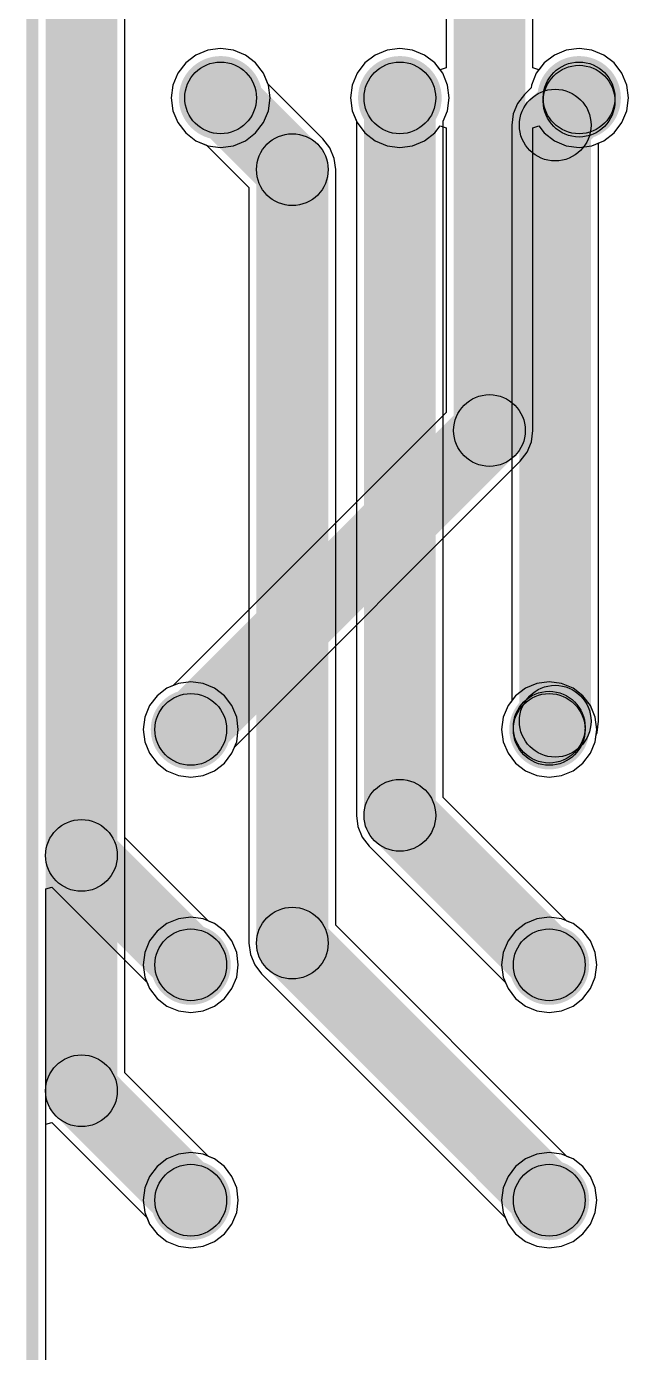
# Model space of a CAD drawing. Header units: millimetres. Extents: x -4.1 to 28.1, y -16.1 to 77.1.
# Drawn here: x -4.13 to 8.67, y 30.5 to 58.67 of the extents above; entities that cross this region are included whole.
import ezdxf

# ---------------------------------------------------------------- set-up
doc = ezdxf.new("R2010")
doc.units = ezdxf.units.MM
for name, color, linetype in [('BottomLayer', 5, 'Continuous'), ('KeepOutLayer', 6, 'Continuous'), ('PadHoleLayer', 156, 'Continuous'), ('TopLayer', 1, 'Continuous')]:
    doc.layers.add(name, color=color, linetype=linetype)

# ---------------------------------------------------------------- blocks, each defined once
blk = doc.blocks.new('T______________KF2EDGRT_3_81_2_3P__3')
at = {"layer": 'BottomLayer'}
h = blk.add_hatch(color=5, dxfattribs=at)
edge = h.paths.add_edge_path()
edge.add_arc((-3.81, 12.7), 0.889, 0, 360)
h = blk.add_hatch(color=5, dxfattribs=at)
edge = h.paths.add_edge_path()
edge.add_arc((0, 12.7), 0.889, 0, 360)
h = blk.add_hatch(color=5, dxfattribs=at)
edge = h.paths.add_edge_path()
edge.add_arc((3.81, 12.7), 0.889, 0, 360)
blk.add_hatch(color=5, dxfattribs=at).paths.add_polyline_path([(-4.699, 0.889), (-2.921, 0.889), (-2.921, -0.889), (-4.699, -0.889)])
h = blk.add_hatch(color=5, dxfattribs=at)
edge = h.paths.add_edge_path()
edge.add_arc((0, 0), 0.889, 0, 360)
h = blk.add_hatch(color=5, dxfattribs=at)
edge = h.paths.add_edge_path()
edge.add_arc((3.81, 0), 0.889, 0, 360)
at = {"layer": 'PadHoleLayer'}
h = blk.add_hatch(color=156, dxfattribs=at)
edge = h.paths.add_edge_path()
edge.add_arc((-3.81, 12.7), 0.635, 0, 360)
h = blk.add_hatch(color=156, dxfattribs=at)
edge = h.paths.add_edge_path()
edge.add_arc((0, 12.7), 0.635, 0, 360)
h = blk.add_hatch(color=156, dxfattribs=at)
edge = h.paths.add_edge_path()
edge.add_arc((3.81, 12.7), 0.635, 0, 360)
h = blk.add_hatch(color=156, dxfattribs=at)
edge = h.paths.add_edge_path()
edge.add_arc((-3.81, 0), 0.635, 0, 360)
h = blk.add_hatch(color=156, dxfattribs=at)
edge = h.paths.add_edge_path()
edge.add_arc((0, 0), 0.635, 0, 360)
h = blk.add_hatch(color=156, dxfattribs=at)
edge = h.paths.add_edge_path()
edge.add_arc((3.81, 0), 0.635, 0, 360)
at = {"layer": 'TopLayer'}
h = blk.add_hatch(color=1, dxfattribs=at)
edge = h.paths.add_edge_path()
edge.add_arc((-3.81, 12.7), 0.889, 0, 360)
h = blk.add_hatch(color=1, dxfattribs=at)
edge = h.paths.add_edge_path()
edge.add_arc((0, 12.7), 0.889, 0, 360)
h = blk.add_hatch(color=1, dxfattribs=at)
edge = h.paths.add_edge_path()
edge.add_arc((3.81, 12.7), 0.889, 0, 360)
blk.add_hatch(color=1, dxfattribs=at).paths.add_polyline_path([(-4.699, 0.889), (-2.921, 0.889), (-2.921, -0.889), (-4.699, -0.889)])
h = blk.add_hatch(color=1, dxfattribs=at)
edge = h.paths.add_edge_path()
edge.add_arc((0, 0), 0.889, 0, 360)
h = blk.add_hatch(color=1, dxfattribs=at)
edge = h.paths.add_edge_path()
edge.add_arc((3.81, 0), 0.889, 0, 360)
blk = doc.blocks.new('RELAY_HF41F_012_ZST_10')
at = {"layer": 'BottomLayer'}
h = blk.add_hatch(color=5, dxfattribs=at)
edge = h.paths.add_edge_path()
edge.add_arc((-20.2, 0), 0.85, 0, 360)
h = blk.add_hatch(color=5, dxfattribs=at)
edge = h.paths.add_edge_path()
edge.add_arc((-16.4, 0), 0.85, 0, 360)
h = blk.add_hatch(color=5, dxfattribs=at)
edge = h.paths.add_edge_path()
edge.add_arc((-5, 0), 0.85, 0, 360)
h = blk.add_hatch(color=5, dxfattribs=at)
edge = h.paths.add_edge_path()
edge.add_arc((0, 0), 0.85, 0, 360)
h = blk.add_hatch(color=5, dxfattribs=at)
edge = h.paths.add_edge_path()
edge.add_arc((5, 0), 0.85, 0, 360)
at = {"layer": 'PadHoleLayer'}
h = blk.add_hatch(color=156, dxfattribs=at)
edge = h.paths.add_edge_path()
edge.add_arc((-20.2, 0), 0.65, 0, 360)
h = blk.add_hatch(color=156, dxfattribs=at)
edge = h.paths.add_edge_path()
edge.add_arc((-16.4, 0), 0.65, 0, 360)
h = blk.add_hatch(color=156, dxfattribs=at)
edge = h.paths.add_edge_path()
edge.add_arc((-5, 0), 0.65, 0, 360)
h = blk.add_hatch(color=156, dxfattribs=at)
edge = h.paths.add_edge_path()
edge.add_arc((0, 0), 0.65, 0, 360)
h = blk.add_hatch(color=156, dxfattribs=at)
edge = h.paths.add_edge_path()
edge.add_arc((5, 0), 0.65, 0, 360)
at = {"layer": 'TopLayer'}
h = blk.add_hatch(color=1, dxfattribs=at)
edge = h.paths.add_edge_path()
edge.add_arc((-20.2, 0), 0.85, 0, 360)
h = blk.add_hatch(color=1, dxfattribs=at)
edge = h.paths.add_edge_path()
edge.add_arc((-16.4, 0), 0.85, 0, 360)
h = blk.add_hatch(color=1, dxfattribs=at)
edge = h.paths.add_edge_path()
edge.add_arc((-5, 0), 0.85, 0, 360)
h = blk.add_hatch(color=1, dxfattribs=at)
edge = h.paths.add_edge_path()
edge.add_arc((0, 0), 0.85, 0, 360)
h = blk.add_hatch(color=1, dxfattribs=at)
edge = h.paths.add_edge_path()
edge.add_arc((5, 0), 0.85, 0, 360)
blk = doc.blocks.new('RELAY_HF41F_012_ZST_11')
at = {"layer": 'BottomLayer'}
h = blk.add_hatch(color=5, dxfattribs=at)
edge = h.paths.add_edge_path()
edge.add_arc((-20.2, 0), 0.85, 0, 360)
h = blk.add_hatch(color=5, dxfattribs=at)
edge = h.paths.add_edge_path()
edge.add_arc((-16.4, 0), 0.85, 0, 360)
h = blk.add_hatch(color=5, dxfattribs=at)
edge = h.paths.add_edge_path()
edge.add_arc((-5, 0), 0.85, 0, 360)
h = blk.add_hatch(color=5, dxfattribs=at)
edge = h.paths.add_edge_path()
edge.add_arc((0, 0), 0.85, 0, 360)
h = blk.add_hatch(color=5, dxfattribs=at)
edge = h.paths.add_edge_path()
edge.add_arc((5, 0), 0.85, 0, 360)
at = {"layer": 'PadHoleLayer'}
h = blk.add_hatch(color=156, dxfattribs=at)
edge = h.paths.add_edge_path()
edge.add_arc((-20.2, 0), 0.65, 0, 360)
h = blk.add_hatch(color=156, dxfattribs=at)
edge = h.paths.add_edge_path()
edge.add_arc((-16.4, 0), 0.65, 0, 360)
h = blk.add_hatch(color=156, dxfattribs=at)
edge = h.paths.add_edge_path()
edge.add_arc((-5, 0), 0.65, 0, 360)
h = blk.add_hatch(color=156, dxfattribs=at)
edge = h.paths.add_edge_path()
edge.add_arc((0, 0), 0.65, 0, 360)
h = blk.add_hatch(color=156, dxfattribs=at)
edge = h.paths.add_edge_path()
edge.add_arc((5, 0), 0.65, 0, 360)
at = {"layer": 'TopLayer'}
h = blk.add_hatch(color=1, dxfattribs=at)
edge = h.paths.add_edge_path()
edge.add_arc((-20.2, 0), 0.85, 0, 360)
h = blk.add_hatch(color=1, dxfattribs=at)
edge = h.paths.add_edge_path()
edge.add_arc((-16.4, 0), 0.85, 0, 360)
h = blk.add_hatch(color=1, dxfattribs=at)
edge = h.paths.add_edge_path()
edge.add_arc((-5, 0), 0.85, 0, 360)
h = blk.add_hatch(color=1, dxfattribs=at)
edge = h.paths.add_edge_path()
edge.add_arc((0, 0), 0.85, 0, 360)
h = blk.add_hatch(color=1, dxfattribs=at)
edge = h.paths.add_edge_path()
edge.add_arc((5, 0), 0.85, 0, 360)

msp = doc.modelspace()

# ---------------------------------------------------------------- hatches: boundary and pattern name
at = {"layer": 'BottomLayer'}
for points in [[(6.477, 50.085), (4.953, 50.085), (4.953, 67.945), (6.477, 67.945)], [(-2.197, 41.059), (-3.721, 41.059), (-3.721, 63.081), (-2.197, 63.081)], [(-0.096, 43.196), (-1.174, 44.274), (5.176, 50.624), (6.254, 49.546)], [(-3.497, 40.52), (-2.42, 41.597), (-0.096, 39.274), (-1.174, 38.196)]]:
    msp.add_hatch(color=5, dxfattribs=at).paths.add_polyline_path(points)
h = msp.add_hatch(color=5, dxfattribs=at)
edge = h.paths.add_edge_path()
edge.add_arc((5.715, 50.085), 0.762, 0, 360)
h = msp.add_hatch(color=5, dxfattribs=at)
edge = h.paths.add_edge_path()
edge.add_arc((5.715, 50.085), 0.762, 0, 360)
h = msp.add_hatch(color=5, dxfattribs=at)
edge = h.paths.add_edge_path()
edge.add_arc((-0.635, 43.735), 0.762, 0, 360)
h = msp.add_hatch(color=5, dxfattribs=at)
edge = h.paths.add_edge_path()
edge.add_arc((-2.959, 41.059), 0.762, 0, 360)
h = msp.add_hatch(color=5, dxfattribs=at)
edge = h.paths.add_edge_path()
edge.add_arc((-2.959, 41.059), 0.762, 0, 360)
h = msp.add_hatch(color=5, dxfattribs=at)
edge = h.paths.add_edge_path()
edge.add_arc((-0.635, 38.735), 0.762, 0, 360)
at = {"layer": 'KeepOutLayer'}
msp.add_hatch(color=6, dxfattribs=at).paths.add_polyline_path([(-3.873, -16), (-4.127, -16), (-4.127, 77), (-3.873, 77)])
at = {"layer": 'TopLayer'}
for points in [[(-2.197, 36.059), (-3.721, 36.059), (-3.721, 66.891), (-2.197, 66.891)], [(-0.539, 56.611), (0.539, 57.689), (2.063, 56.165), (0.985, 55.087)], [(7.651, 56.034), (6.573, 57.112), (7.081, 57.62), (8.159, 56.542)], [(4.572, 41.91), (3.048, 41.91), (3.048, 57.15), (4.572, 57.15)], [(8.382, 57.081), (6.858, 57.081), (6.858, 57.15), (8.382, 57.15)], [(7.874, 43.91), (6.35, 43.91), (6.35, 56.573), (7.874, 56.573)], [(2.286, 39.196), (0.762, 39.196), (0.762, 55.626), (2.286, 55.626)], [(7.524, 43.244), (6.446, 44.321), (6.573, 44.448), (7.651, 43.371)], [(7.747, 43.735), (6.223, 43.735), (6.223, 43.783), (7.747, 43.783)], [(3.271, 41.371), (4.349, 42.449), (7.524, 39.274), (6.446, 38.196)], [(0.985, 38.657), (2.063, 39.735), (7.524, 34.274), (6.446, 33.196)], [(-3.497, 35.52), (-2.42, 36.597), (-0.096, 34.274), (-1.174, 33.196)]]:
    msp.add_hatch(color=1, dxfattribs=at).paths.add_polyline_path(points)
h = msp.add_hatch(color=1, dxfattribs=at)
edge = h.paths.add_edge_path()
edge.add_arc((0, 57.15), 0.762, 0, 360)
h = msp.add_hatch(color=1, dxfattribs=at)
edge = h.paths.add_edge_path()
edge.add_arc((3.81, 57.15), 0.762, 0, 360)
h = msp.add_hatch(color=1, dxfattribs=at)
edge = h.paths.add_edge_path()
edge.add_arc((7.62, 57.15), 0.762, 0, 360)
h = msp.add_hatch(color=1, dxfattribs=at)
edge = h.paths.add_edge_path()
edge.add_arc((7.62, 57.081), 0.762, 0, 360)
h = msp.add_hatch(color=1, dxfattribs=at)
edge = h.paths.add_edge_path()
edge.add_arc((7.62, 57.081), 0.762, 0, 360)
h = msp.add_hatch(color=1, dxfattribs=at)
edge = h.paths.add_edge_path()
edge.add_arc((7.112, 56.573), 0.762, 0, 360)
h = msp.add_hatch(color=1, dxfattribs=at)
edge = h.paths.add_edge_path()
edge.add_arc((7.112, 56.573), 0.762, 0, 360)
h = msp.add_hatch(color=1, dxfattribs=at)
edge = h.paths.add_edge_path()
edge.add_arc((1.524, 55.626), 0.762, 0, 360)
h = msp.add_hatch(color=1, dxfattribs=at)
edge = h.paths.add_edge_path()
edge.add_arc((1.524, 55.626), 0.762, 0, 360)
h = msp.add_hatch(color=1, dxfattribs=at)
edge = h.paths.add_edge_path()
edge.add_arc((6.985, 43.783), 0.762, 0, 360)
h = msp.add_hatch(color=1, dxfattribs=at)
edge = h.paths.add_edge_path()
edge.add_arc((6.985, 43.783), 0.762, 0, 360)
h = msp.add_hatch(color=1, dxfattribs=at)
edge = h.paths.add_edge_path()
edge.add_arc((7.112, 43.91), 0.762, 0, 360)
h = msp.add_hatch(color=1, dxfattribs=at)
edge = h.paths.add_edge_path()
edge.add_arc((7.112, 43.91), 0.762, 0, 360)
h = msp.add_hatch(color=1, dxfattribs=at)
edge = h.paths.add_edge_path()
edge.add_arc((6.985, 43.735), 0.762, 0, 360)
h = msp.add_hatch(color=1, dxfattribs=at)
edge = h.paths.add_edge_path()
edge.add_arc((3.81, 41.91), 0.762, 0, 360)
h = msp.add_hatch(color=1, dxfattribs=at)
edge = h.paths.add_edge_path()
edge.add_arc((3.81, 41.91), 0.762, 0, 360)
h = msp.add_hatch(color=1, dxfattribs=at)
edge = h.paths.add_edge_path()
edge.add_arc((1.524, 39.196), 0.762, 0, 360)
h = msp.add_hatch(color=1, dxfattribs=at)
edge = h.paths.add_edge_path()
edge.add_arc((1.524, 39.196), 0.762, 0, 360)
h = msp.add_hatch(color=1, dxfattribs=at)
edge = h.paths.add_edge_path()
edge.add_arc((6.985, 38.735), 0.762, 0, 360)
h = msp.add_hatch(color=1, dxfattribs=at)
edge = h.paths.add_edge_path()
edge.add_arc((-2.959, 36.059), 0.762, 0, 360)
h = msp.add_hatch(color=1, dxfattribs=at)
edge = h.paths.add_edge_path()
edge.add_arc((-2.959, 36.059), 0.762, 0, 360)
h = msp.add_hatch(color=1, dxfattribs=at)
edge = h.paths.add_edge_path()
edge.add_arc((-0.635, 33.735), 0.762, 0, 360)
h = msp.add_hatch(color=1, dxfattribs=at)
edge = h.paths.add_edge_path()
edge.add_arc((6.985, 33.735), 0.762, 0, 360)

# ---------------------------------------------------------------- linework, layer by layer
at = {"layer": 'BottomLayer'}
for p, q in [((4.793, 67.945), (4.793, 57.789)), ((6.637, 57.789), (6.637, 67.563)), ((-2.036, 41.441), (-2.036, 62.699)), ((-0.525, 58.06), (-0.743, 57.893)), ((-0.272, 58.165), (-0.525, 58.06)), ((0, 58.2), (-0.272, 58.165)), ((0.272, 58.165), (0, 58.2)), ((0.525, 58.06), (0.272, 58.165)), ((0.743, 57.893), (0.525, 58.06)), ((3.285, 58.06), (3.067, 57.893)), ((3.538, 58.165), (3.285, 58.06)), ((3.81, 58.2), (3.538, 58.165)), ((4.082, 58.165), (3.81, 58.2)), ((4.335, 58.06), (4.082, 58.165)), ((4.553, 57.893), (4.335, 58.06)), ((7.095, 58.06), (6.877, 57.893)), ((7.348, 58.165), (7.095, 58.06)), ((7.62, 58.2), (7.348, 58.165)), ((7.892, 58.165), (7.62, 58.2)), ((8.145, 58.06), (7.892, 58.165)), ((8.363, 57.893), (8.145, 58.06)), ((-0.743, 57.893), (-0.91, 57.675)), ((0.91, 57.675), (0.743, 57.893)), ((3.067, 57.893), (2.9, 57.675)), ((4.666, 57.746), (4.553, 57.893)), ((4.793, 57.789), (4.666, 57.746)), ((6.764, 57.746), (6.637, 57.789)), ((6.877, 57.893), (6.764, 57.746)), ((8.53, 57.675), (8.363, 57.893)), ((-0.91, 57.675), (-1.015, 57.422)), ((1.015, 57.422), (0.91, 57.675)), ((2.9, 57.675), (2.795, 57.422)), ((8.635, 57.422), (8.53, 57.675)), ((-1.015, 57.422), (-1.05, 57.15)), ((1.05, 57.15), (1.015, 57.422)), ((2.795, 57.422), (2.76, 57.15)), ((8.67, 57.15), (8.635, 57.422)), ((-1.05, 57.15), (-1.015, 56.878)), ((1.015, 56.878), (1.05, 57.15)), ((2.76, 57.15), (2.795, 56.878)), ((8.635, 56.878), (8.67, 57.15)), ((-1.015, 56.878), (-0.91, 56.625)), ((-0.91, 56.625), (-0.743, 56.407)), ((0.743, 56.407), (0.91, 56.625)), ((0.91, 56.625), (1.015, 56.878)), ((2.795, 56.878), (2.9, 56.625)), ((2.9, 56.625), (3.067, 56.407)), ((8.363, 56.407), (8.53, 56.625)), ((8.53, 56.625), (8.635, 56.878)), ((-0.743, 56.407), (-0.525, 56.24)), ((0.525, 56.24), (0.743, 56.407)), ((3.067, 56.407), (3.285, 56.24)), ((4.335, 56.24), (4.553, 56.407)), ((4.553, 56.407), (4.666, 56.554)), ((4.666, 56.554), (4.793, 56.511)), ((4.793, 56.511), (4.793, 50.467)), ((6.637, 56.511), (6.764, 56.554)), ((6.637, 50.085), (6.637, 56.511)), ((6.764, 56.554), (6.877, 56.407)), ((6.877, 56.407), (7.095, 56.24)), ((8.145, 56.24), (8.363, 56.407)), ((-0.525, 56.24), (-0.272, 56.135)), ((-0.272, 56.135), (0, 56.1)), ((0, 56.1), (0.272, 56.135)), ((0.272, 56.135), (0.525, 56.24)), ((3.285, 56.24), (3.538, 56.135)), ((3.538, 56.135), (3.81, 56.1)), ((3.81, 56.1), (4.082, 56.135)), ((4.082, 56.135), (4.335, 56.24)), ((7.095, 56.24), (7.348, 56.135)), ((7.348, 56.135), (7.62, 56.1)), ((7.62, 56.1), (7.892, 56.135)), ((7.892, 56.135), (8.145, 56.24)), ((4.793, 50.467), (-1.009, 44.665)), ((6.606, 49.846), (6.637, 50.085)), ((6.367, 49.433), (6.514, 49.624)), ((6.514, 49.624), (6.606, 49.846)), ((0.295, 43.361), (6.367, 49.433)), ((-1.141, 44.611), (-1.35, 44.45)), ((-1.009, 44.665), (-1.141, 44.611)), ((6.479, 44.611), (6.27, 44.45)), ((6.723, 44.712), (6.479, 44.611)), ((6.985, 44.746), (6.723, 44.712)), ((7.247, 44.712), (6.985, 44.746)), ((7.491, 44.611), (7.247, 44.712)), ((7.7, 44.45), (7.491, 44.611)), ((-1.511, 44.241), (-1.612, 43.997)), ((-1.35, 44.45), (-1.511, 44.241)), ((6.109, 44.241), (6.008, 43.997)), ((6.27, 44.45), (6.109, 44.241)), ((7.861, 44.241), (7.7, 44.45)), ((7.962, 43.997), (7.861, 44.241)), ((-1.612, 43.997), (-1.646, 43.735)), ((6.008, 43.997), (5.974, 43.735)), ((7.996, 43.735), (7.962, 43.997)), ((-1.646, 43.735), (-1.612, 43.473)), ((5.974, 43.735), (6.008, 43.473)), ((7.962, 43.473), (7.996, 43.735)), ((-1.612, 43.473), (-1.511, 43.229)), ((6.008, 43.473), (6.109, 43.229)), ((7.861, 43.229), (7.962, 43.473)), ((-1.511, 43.229), (-1.35, 43.02)), ((0.08, 43.02), (0.241, 43.229)), ((0.241, 43.229), (0.295, 43.361)), ((6.109, 43.229), (6.27, 43.02)), ((7.7, 43.02), (7.861, 43.229)), ((-1.35, 43.02), (-1.141, 42.859)), ((-1.141, 42.859), (-0.897, 42.758)), ((-0.373, 42.758), (-0.129, 42.859)), ((-0.129, 42.859), (0.08, 43.02)), ((6.27, 43.02), (6.479, 42.859)), ((6.479, 42.859), (6.723, 42.758)), ((7.247, 42.758), (7.491, 42.859)), ((7.491, 42.859), (7.7, 43.02)), ((-0.897, 42.758), (-0.635, 42.724)), ((-0.635, 42.724), (-0.373, 42.758)), ((6.723, 42.758), (6.985, 42.724)), ((6.985, 42.724), (7.247, 42.758)), ((-0.261, 39.665), (-2.036, 41.441)), ((-3.715, 40.352), (-3.588, 40.384)), ((-3.715, -15.715), (-3.715, 40.352)), ((-3.588, 40.384), (-1.565, 38.361)), ((6.985, 39.746), (6.723, 39.712)), ((7.247, 39.712), (6.985, 39.746)), ((-0.129, 39.611), (-0.261, 39.665)), ((0.08, 39.45), (-0.129, 39.611)), ((0.241, 39.241), (0.08, 39.45)), ((6.27, 39.45), (6.109, 39.241)), ((6.479, 39.611), (6.27, 39.45)), ((6.723, 39.712), (6.479, 39.611)), ((7.491, 39.611), (7.247, 39.712)), ((7.7, 39.45), (7.491, 39.611)), ((7.861, 39.241), (7.7, 39.45)), ((0.342, 38.997), (0.241, 39.241)), ((6.109, 39.241), (6.008, 38.997)), ((7.962, 38.997), (7.861, 39.241)), ((0.376, 38.735), (0.342, 38.997)), ((6.008, 38.997), (5.974, 38.735)), ((7.996, 38.735), (7.962, 38.997)), ((0.342, 38.473), (0.376, 38.735)), ((5.974, 38.735), (6.008, 38.473)), ((7.962, 38.473), (7.996, 38.735)), ((-1.565, 38.361), (-1.511, 38.229)), ((0.241, 38.229), (0.342, 38.473)), ((6.008, 38.473), (6.109, 38.229)), ((7.861, 38.229), (7.962, 38.473)), ((-1.511, 38.229), (-1.35, 38.02)), ((0.08, 38.02), (0.241, 38.229)), ((6.109, 38.229), (6.27, 38.02)), ((7.7, 38.02), (7.861, 38.229)), ((-1.35, 38.02), (-1.141, 37.859)), ((-1.141, 37.859), (-0.897, 37.758)), ((-0.897, 37.758), (-0.635, 37.724)), ((-0.635, 37.724), (-0.373, 37.758)), ((-0.373, 37.758), (-0.129, 37.859)), ((-0.129, 37.859), (0.08, 38.02)), ((6.27, 38.02), (6.479, 37.859)), ((6.479, 37.859), (6.723, 37.758)), ((6.723, 37.758), (6.985, 37.724)), ((6.985, 37.724), (7.247, 37.758)), ((7.247, 37.758), (7.491, 37.859)), ((7.491, 37.859), (7.7, 38.02)), ((-0.897, 34.712), (-1.141, 34.611)), ((-0.635, 34.746), (-0.897, 34.712)), ((-0.373, 34.712), (-0.635, 34.746)), ((-0.129, 34.611), (-0.373, 34.712)), ((6.723, 34.712), (6.479, 34.611)), ((6.985, 34.746), (6.723, 34.712)), ((7.247, 34.712), (6.985, 34.746)), ((7.491, 34.611), (7.247, 34.712)), ((-1.35, 34.45), (-1.511, 34.241)), ((-1.141, 34.611), (-1.35, 34.45)), ((0.08, 34.45), (-0.129, 34.611)), ((0.241, 34.241), (0.08, 34.45)), ((6.27, 34.45), (6.109, 34.241)), ((6.479, 34.611), (6.27, 34.45)), ((7.7, 34.45), (7.491, 34.611)), ((7.861, 34.241), (7.7, 34.45)), ((-1.511, 34.241), (-1.612, 33.997)), ((0.342, 33.997), (0.241, 34.241)), ((6.109, 34.241), (6.008, 33.997)), ((7.962, 33.997), (7.861, 34.241)), ((-1.612, 33.997), (-1.646, 33.735)), ((0.376, 33.735), (0.342, 33.997)), ((6.008, 33.997), (5.974, 33.735)), ((7.996, 33.735), (7.962, 33.997)), ((-1.646, 33.735), (-1.612, 33.473)), ((0.342, 33.473), (0.376, 33.735)), ((5.974, 33.735), (6.008, 33.473)), ((7.962, 33.473), (7.996, 33.735)), ((-1.612, 33.473), (-1.511, 33.229)), ((0.241, 33.229), (0.342, 33.473)), ((6.008, 33.473), (6.109, 33.229)), ((7.861, 33.229), (7.962, 33.473)), ((-1.511, 33.229), (-1.35, 33.02)), ((-1.35, 33.02), (-1.141, 32.859)), ((-0.129, 32.859), (0.08, 33.02)), ((0.08, 33.02), (0.241, 33.229)), ((6.109, 33.229), (6.27, 33.02)), ((6.27, 33.02), (6.479, 32.859)), ((7.491, 32.859), (7.7, 33.02)), ((7.7, 33.02), (7.861, 33.229)), ((-1.141, 32.859), (-0.897, 32.758)), ((-0.897, 32.758), (-0.635, 32.724)), ((-0.635, 32.724), (-0.373, 32.758)), ((-0.373, 32.758), (-0.129, 32.859)), ((6.479, 32.859), (6.723, 32.758)), ((6.723, 32.758), (6.985, 32.724)), ((6.985, 32.724), (7.247, 32.758)), ((7.247, 32.758), (7.491, 32.859))]:
    msp.add_line(p, q, dxfattribs=at)
for centre in [(5.715, 50.085), (5.715, 50.085), (-0.635, 43.735), (-2.959, 41.059), (-2.959, 41.059), (-0.635, 38.735)]:
    msp.add_circle(centre, 0.762, dxfattribs=at)
at = {"layer": 'TopLayer'}
for p, q in [((-2.036, 36.441), (-2.036, 66.509)), ((-0.525, 58.06), (-0.743, 57.893)), ((-0.272, 58.165), (-0.525, 58.06)), ((0, 58.2), (-0.272, 58.165)), ((0.272, 58.165), (0, 58.2)), ((0.525, 58.06), (0.272, 58.165)), ((0.743, 57.893), (0.525, 58.06)), ((3.285, 58.06), (3.067, 57.893)), ((3.538, 58.165), (3.285, 58.06)), ((3.81, 58.2), (3.538, 58.165)), ((4.082, 58.165), (3.81, 58.2)), ((4.335, 58.06), (4.082, 58.165)), ((4.553, 57.893), (4.335, 58.06)), ((7.095, 58.06), (6.877, 57.893)), ((7.348, 58.165), (7.095, 58.06)), ((7.62, 58.2), (7.348, 58.165)), ((7.892, 58.165), (7.62, 58.2)), ((8.145, 58.06), (7.892, 58.165)), ((8.363, 57.893), (8.145, 58.06)), ((-0.743, 57.893), (-0.91, 57.675)), ((0.91, 57.675), (0.743, 57.893)), ((3.067, 57.893), (2.9, 57.675)), ((4.72, 57.675), (4.553, 57.893)), ((6.877, 57.893), (6.71, 57.675)), ((8.53, 57.675), (8.363, 57.893)), ((-0.91, 57.675), (-1.015, 57.422)), ((1.002, 57.452), (0.91, 57.675)), ((2.9, 57.675), (2.795, 57.422)), ((4.825, 57.422), (4.72, 57.675)), ((6.71, 57.675), (6.605, 57.422)), ((8.635, 57.422), (8.53, 57.675)), ((-1.015, 57.422), (-1.05, 57.15)), ((2.176, 56.278), (1.002, 57.452)), ((2.795, 57.422), (2.76, 57.15)), ((4.86, 57.15), (4.825, 57.422)), ((6.46, 57.225), (6.313, 57.034)), ((6.598, 57.363), (6.46, 57.225)), ((6.605, 57.422), (6.598, 57.363)), ((8.67, 57.15), (8.635, 57.422)), ((-1.05, 57.15), (-1.015, 56.878)), ((2.76, 57.15), (2.795, 56.878)), ((4.825, 56.878), (4.86, 57.15)), ((6.313, 57.034), (6.221, 56.812)), ((8.635, 56.878), (8.67, 57.15)), ((-1.015, 56.878), (-0.91, 56.625)), ((-0.91, 56.625), (-0.743, 56.407)), ((2.795, 56.878), (2.888, 56.655)), ((2.888, 56.655), (2.888, 41.91)), ((4.732, 56.655), (4.825, 56.878)), ((4.732, 42.292), (4.732, 56.655)), ((6.221, 56.812), (6.19, 56.573)), ((8.363, 56.407), (8.53, 56.625)), ((8.53, 56.625), (8.635, 56.878)), ((-0.743, 56.407), (-0.525, 56.24)), ((6.19, 56.573), (6.19, 44.345)), ((8.145, 56.24), (8.363, 56.407)), ((-0.525, 56.24), (-0.302, 56.148)), ((-0.302, 56.148), (0.602, 55.244)), ((2.323, 56.087), (2.176, 56.278)), ((2.415, 55.865), (2.323, 56.087)), ((8.034, 56.191), (8.04, 56.197)), ((8.034, 43.91), (8.034, 56.191)), ((8.04, 56.197), (8.145, 56.24)), ((2.446, 55.626), (2.415, 55.865)), ((2.446, 39.578), (2.446, 55.626)), ((0.602, 55.244), (0.602, 39.196)), ((-1.141, 44.611), (-1.35, 44.45)), ((-0.897, 44.712), (-1.141, 44.611)), ((-0.635, 44.746), (-0.897, 44.712)), ((-0.373, 44.712), (-0.635, 44.746)), ((-0.129, 44.611), (-0.373, 44.712)), ((0.08, 44.45), (-0.129, 44.611)), ((-1.511, 44.241), (-1.612, 43.997)), ((-1.35, 44.45), (-1.511, 44.241)), ((0.241, 44.241), (0.08, 44.45)), ((0.342, 43.997), (0.241, 44.241)), ((6.109, 44.241), (6.008, 43.997)), ((6.19, 44.345), (6.109, 44.241)), ((-1.612, 43.997), (-1.646, 43.735)), ((0.376, 43.735), (0.342, 43.997)), ((6.008, 43.997), (5.974, 43.735)), ((-1.646, 43.735), (-1.612, 43.473)), ((0.342, 43.473), (0.376, 43.735)), ((5.974, 43.735), (6.008, 43.473)), ((7.981, 43.617), (8.003, 43.671)), ((8.003, 43.671), (8.034, 43.91)), ((8.034, 43.91), (8.034, 43.91)), ((-1.612, 43.473), (-1.511, 43.229)), ((0.241, 43.229), (0.342, 43.473)), ((6.008, 43.473), (6.109, 43.229)), ((7.861, 43.229), (7.962, 43.473)), ((7.962, 43.473), (7.981, 43.617)), ((-1.511, 43.229), (-1.35, 43.02)), ((0.08, 43.02), (0.241, 43.229)), ((6.109, 43.229), (6.27, 43.02)), ((7.7, 43.02), (7.861, 43.229)), ((-1.35, 43.02), (-1.141, 42.859)), ((-1.141, 42.859), (-0.897, 42.758)), ((-0.373, 42.758), (-0.129, 42.859)), ((-0.129, 42.859), (0.08, 43.02)), ((6.27, 43.02), (6.479, 42.859)), ((6.479, 42.859), (6.723, 42.758)), ((7.247, 42.758), (7.491, 42.859)), ((7.491, 42.859), (7.7, 43.02)), ((-0.897, 42.758), (-0.635, 42.724)), ((-0.635, 42.724), (-0.373, 42.758)), ((6.723, 42.758), (6.985, 42.724)), ((6.985, 42.724), (7.247, 42.758)), ((7.359, 39.665), (4.732, 42.292)), ((2.888, 41.91), (2.919, 41.671)), ((2.919, 41.671), (3.011, 41.449)), ((3.011, 41.449), (3.158, 41.258)), ((3.158, 41.258), (6.055, 38.361)), ((-0.635, 39.746), (-0.897, 39.712)), ((-0.373, 39.712), (-0.635, 39.746)), ((-1.35, 39.45), (-1.511, 39.241)), ((-1.141, 39.611), (-1.35, 39.45)), ((-0.897, 39.712), (-1.141, 39.611)), ((-0.129, 39.611), (-0.373, 39.712)), ((0.08, 39.45), (-0.129, 39.611)), ((0.241, 39.241), (0.08, 39.45)), ((7.359, 34.665), (2.446, 39.578)), ((7.491, 39.611), (7.359, 39.665)), ((7.7, 39.45), (7.491, 39.611)), ((7.861, 39.241), (7.7, 39.45)), ((-1.511, 39.241), (-1.612, 38.997)), ((0.342, 38.997), (0.241, 39.241)), ((0.602, 39.196), (0.633, 38.957)), ((7.962, 38.997), (7.861, 39.241)), ((-1.612, 38.997), (-1.646, 38.735)), ((0.376, 38.735), (0.342, 38.997)), ((0.633, 38.957), (0.725, 38.735)), ((7.996, 38.735), (7.962, 38.997)), ((-1.646, 38.735), (-1.612, 38.473)), ((0.342, 38.473), (0.376, 38.735)), ((0.725, 38.735), (0.872, 38.544)), ((7.962, 38.473), (7.996, 38.735)), ((-1.612, 38.473), (-1.511, 38.229)), ((0.241, 38.229), (0.342, 38.473)), ((0.872, 38.544), (6.055, 33.361)), ((6.055, 38.361), (6.109, 38.229)), ((7.861, 38.229), (7.962, 38.473)), ((-1.511, 38.229), (-1.35, 38.02)), ((0.08, 38.02), (0.241, 38.229)), ((6.109, 38.229), (6.27, 38.02)), ((7.7, 38.02), (7.861, 38.229)), ((-1.35, 38.02), (-1.141, 37.859)), ((-1.141, 37.859), (-0.897, 37.758)), ((-0.897, 37.758), (-0.635, 37.724)), ((-0.635, 37.724), (-0.373, 37.758)), ((-0.373, 37.758), (-0.129, 37.859)), ((-0.129, 37.859), (0.08, 38.02)), ((6.27, 38.02), (6.479, 37.859)), ((6.479, 37.859), (6.723, 37.758)), ((6.723, 37.758), (6.985, 37.724)), ((6.985, 37.724), (7.247, 37.758)), ((7.247, 37.758), (7.491, 37.859)), ((7.491, 37.859), (7.7, 38.02)), ((-0.261, 34.665), (-2.036, 36.441)), ((-3.715, 35.352), (-3.588, 35.384)), ((-3.715, 21.32), (-3.715, 35.352)), ((-3.588, 35.384), (-1.565, 33.361)), ((-0.129, 34.611), (-0.261, 34.665)), ((7.491, 34.611), (7.359, 34.665)), ((0.08, 34.45), (-0.129, 34.611)), ((0.241, 34.241), (0.08, 34.45)), ((7.7, 34.45), (7.491, 34.611)), ((7.861, 34.241), (7.7, 34.45)), ((0.342, 33.997), (0.241, 34.241)), ((7.962, 33.997), (7.861, 34.241)), ((0.376, 33.735), (0.342, 33.997)), ((7.996, 33.735), (7.962, 33.997)), ((0.342, 33.473), (0.376, 33.735)), ((7.962, 33.473), (7.996, 33.735)), ((-1.565, 33.361), (-1.511, 33.229)), ((0.241, 33.229), (0.342, 33.473)), ((6.055, 33.361), (6.109, 33.229)), ((7.861, 33.229), (7.962, 33.473)), ((-1.511, 33.229), (-1.35, 33.02)), ((-1.35, 33.02), (-1.141, 32.859)), ((-0.129, 32.859), (0.08, 33.02)), ((0.08, 33.02), (0.241, 33.229)), ((6.109, 33.229), (6.27, 33.02)), ((6.27, 33.02), (6.479, 32.859)), ((7.491, 32.859), (7.7, 33.02)), ((7.7, 33.02), (7.861, 33.229)), ((-1.141, 32.859), (-0.897, 32.758)), ((-0.897, 32.758), (-0.635, 32.724)), ((-0.635, 32.724), (-0.373, 32.758)), ((-0.373, 32.758), (-0.129, 32.859)), ((6.479, 32.859), (6.723, 32.758)), ((6.723, 32.758), (6.985, 32.724)), ((6.985, 32.724), (7.247, 32.758)), ((7.247, 32.758), (7.491, 32.859))]:
    msp.add_line(p, q, dxfattribs=at)
for centre in [(0, 57.15), (3.81, 57.15), (7.62, 57.15), (7.62, 57.081), (7.62, 57.081), (7.112, 56.573), (7.112, 56.573), (1.524, 55.626), (1.524, 55.626), (6.985, 43.783), (6.985, 43.783), (7.112, 43.91), (7.112, 43.91), (6.985, 43.735), (3.81, 41.91), (3.81, 41.91), (1.524, 39.196), (1.524, 39.196), (6.985, 38.735), (-2.959, 36.059), (-2.959, 36.059), (-0.635, 33.735), (6.985, 33.735)]:
    msp.add_circle(centre, 0.762, dxfattribs=at)

# ---------------------------------------------------------------- block references
for name, p, rotation in [('T______________KF2EDGRT_3_81_2_3P__3', (3.81, 69.85), 180), ('RELAY_HF41F_012_ZST_11', (-0.635, 38.735), 90), ('RELAY_HF41F_012_ZST_10', (6.985, 38.735), 90)]:
    msp.add_blockref(name, p, dxfattribs=dict(rotation=rotation))

doc.saveas('drawing.dxf')
